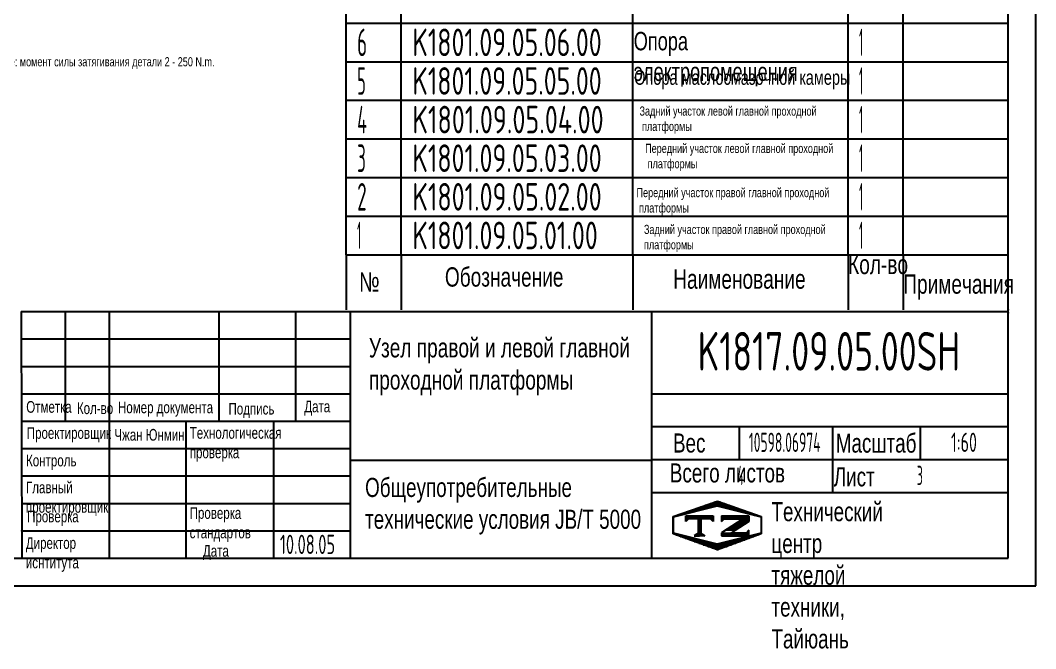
# Model space of a CAD drawing. Header units: millimetres. Extents: x 0 to 25200, y -685 to 17820.
# Drawn here: x 14156 to 25200, y -685 to 6150 of the extents above; entities that cross this region are included whole.
import ezdxf
from ezdxf.enums import TextEntityAlignment as Align

# ---------------------------------------------------------------- set-up
doc = ezdxf.new("R2010")
doc.units = ezdxf.units.MM
doc.header["$LTSCALE"] = 600
doc.linetypes.add('G', pattern=[2, 1.25, -0.25, 0.25, -0.25])
for name, color, linetype in [('01', 7, 'Continuous'), ('02', 1, 'Continuous'), ('05', 4, 'G'), ('11', 3, 'Continuous'), ('THICK', 7, 'Continuous')]:
    doc.layers.add(name, color=color, linetype=linetype)
doc.styles.get("Standard").update_dxf_attribs({"font": 'isocp', "width": 0.707, "bigfont": 'intecad.shx'})

# ---------------------------------------------------------------- blocks, each defined once
blk = doc.blocks.new('*U40')
at = {"layer": '01'}
for points in [[(415, 5), (415, 292)], [(25, 5), (415, 5)]]:
    blk.add_lwpolyline(points, dxfattribs=at)
at = {"layer": '02'}
for points in [[(420, 0), (420, 297)], [(0, 0), (420, 0)]]:
    blk.add_lwpolyline(points, dxfattribs=at)
blk = doc.blocks.new('*U43')
at = {"layer": '01'}
for p, q in [((0, -420), (0, 0)), ((7200, -420), (7200, 0))]:
    blk.add_line(p, q, dxfattribs=at)
at = {"layer": '02'}
for p, q in [((0, 0), (600, 0)), ((600, -420), (600, 0)), ((600, 0), (3120, 0)), ((3120, -420), (3120, 0)), ((3120, 0), (5460, 0)), ((5460, -420), (5460, 0)), ((5460, 0), (6060, 0)), ((6060, -420), (6060, 0)), ((6060, 0), (7200, 0))]:
    blk.add_line(p, q, dxfattribs=at)
blk = doc.blocks.new('*U44')
at = {"layer": '01'}
for p, q in [((0, -420), (0, 0)), ((7200, -420), (7200, 0))]:
    blk.add_line(p, q, dxfattribs=at)
at = {"layer": '02'}
for p, q in [((0, 0), (600, 0)), ((600, -420), (600, 0)), ((600, 0), (3120, 0)), ((3120, -420), (3120, 0)), ((3120, 0), (5460, 0)), ((5460, -420), (5460, 0)), ((5460, 0), (6060, 0)), ((6060, -420), (6060, 0)), ((6060, 0), (7200, 0))]:
    blk.add_line(p, q, dxfattribs=at)
blk = doc.blocks.new('*U45')
at = {"layer": '01'}
for p, q in [((0, -420), (0, 0)), ((7200, -420), (7200, 0))]:
    blk.add_line(p, q, dxfattribs=at)
at = {"layer": '02'}
for p, q in [((0, 0), (600, 0)), ((600, -420), (600, 0)), ((600, 0), (3120, 0)), ((3120, -420), (3120, 0)), ((3120, 0), (5460, 0)), ((5460, -420), (5460, 0)), ((5460, 0), (6060, 0)), ((6060, -420), (6060, 0)), ((6060, 0), (7200, 0))]:
    blk.add_line(p, q, dxfattribs=at)
blk = doc.blocks.new('*U46')
at = {"layer": '01'}
for p, q in [((0, -420), (0, 0)), ((7200, -420), (7200, 0))]:
    blk.add_line(p, q, dxfattribs=at)
at = {"layer": '02'}
for p, q in [((0, 0), (600, 0)), ((600, -420), (600, 0)), ((600, 0), (3120, 0)), ((3120, -420), (3120, 0)), ((3120, 0), (5460, 0)), ((5460, -420), (5460, 0)), ((5460, 0), (6060, 0)), ((6060, -420), (6060, 0)), ((6060, 0), (7200, 0))]:
    blk.add_line(p, q, dxfattribs=at)
blk = doc.blocks.new('*U47')
at = {"layer": '01'}
for p, q in [((0, -420), (0, 0)), ((7200, -420), (7200, 0))]:
    blk.add_line(p, q, dxfattribs=at)
at = {"layer": '02'}
for p, q in [((0, 0), (600, 0)), ((600, -420), (600, 0)), ((600, 0), (3120, 0)), ((3120, -420), (3120, 0)), ((3120, 0), (5460, 0)), ((5460, -420), (5460, 0)), ((5460, 0), (6060, 0)), ((6060, -420), (6060, 0)), ((6060, 0), (7200, 0))]:
    blk.add_line(p, q, dxfattribs=at)
blk = doc.blocks.new('*U48')
at = {"layer": '01'}
for p, q in [((0, -420), (0, 0)), ((7200, -420), (7200, 0))]:
    blk.add_line(p, q, dxfattribs=at)
at = {"layer": '02'}
for p, q in [((0, 0), (600, 0)), ((600, -420), (600, 0)), ((600, 0), (3120, 0)), ((3120, -420), (3120, 0)), ((3120, 0), (5460, 0)), ((5460, -420), (5460, 0)), ((5460, 0), (6060, 0)), ((6060, -420), (6060, 0)), ((6060, 0), (7200, 0))]:
    blk.add_line(p, q, dxfattribs=at)
blk = doc.blocks.new('*U49')
at = {"layer": '01'}
for p, q in [((0, -420), (0, 0)), ((7200, -420), (7200, 0))]:
    blk.add_line(p, q, dxfattribs=at)
at = {"layer": '02'}
for p, q in [((0, 0), (600, 0)), ((600, -420), (600, 0)), ((600, 0), (3120, 0)), ((3120, -420), (3120, 0)), ((3120, 0), (5460, 0)), ((5460, -420), (5460, 0)), ((5460, 0), (6060, 0)), ((6060, -420), (6060, 0)), ((6060, 0), (7200, 0))]:
    blk.add_line(p, q, dxfattribs=at)
blk = doc.blocks.new('*X76')
at = {"color": 0}
for p, q in [((127.06, 7.8), (132.06, 7.8)), ((127.06, 7.5), (132.06, 7.5)), ((127.06, 7.2), (127.32, 7.2)), ((128.3, 5.7), (130.1, 5.7)), ((128.77, 6), (130.57, 6)), ((129.23, 6.3), (131.04, 6.3)), ((129.7, 6.6), (131.51, 6.6)), ((130.16, 6.9), (131.98, 6.9)), ((130.62, 7.2), (132.06, 7.2)), ((127.84, 5.4), (129.64, 5.4))]:
    blk.add_line(p, q, dxfattribs=at)
blk = doc.blocks.new('*X77')
at = {"color": 0}
for p, q in [((127.06, 4.8), (132.06, 4.8)), ((127.06, 4.5), (132.06, 4.5)), ((131.84, 5.1), (132.06, 5.1))]:
    blk.add_line(p, q, dxfattribs=at)
blk = doc.blocks.new('*X75')
at = {"color": 0}
for p, q in [((122.34, 4.5), (123.72, 4.5)), ((122.82, 4.8), (123.24, 4.8))]:
    blk.add_line(p, q, dxfattribs=at)
blk = doc.blocks.new('*X74')
at = {"color": 0}
for p, q in [((120.53, 7.8), (125.53, 7.8)), ((120.53, 7.5), (125.53, 7.5)), ((120.53, 7.2), (120.79, 7.2)), ((125.27, 7.2), (125.53, 7.2))]:
    blk.add_line(p, q, dxfattribs=at)
blk = doc.blocks.new('*X73')
at = {"color": 0}
for p, q in [((122.38, 9.3), (124.32, 9.3)), ((123.24, 9.6), (125.52, 9.6)), ((124.1, 9.9), (128.52, 9.9)), ((124.97, 10.2), (127.67, 10.2)), ((125.83, 10.5), (126.82, 10.5)), ((127.02, 9.6), (129.37, 9.6)), ((128.22, 9.3), (130.22, 9.3)), ((118.22, 7.8), (118.32, 7.8)), ((118.22, 7.5), (118.27, 7.5)), ((118.94, 8.1), (119.52, 8.1)), ((119.8, 8.4), (120.72, 8.4)), ((120.66, 8.7), (121.92, 8.7)), ((121.52, 9), (123.12, 9)), ((129.42, 9), (131.07, 9)), ((130.62, 8.7), (131.92, 8.7)), ((131.82, 8.4), (132.77, 8.4)), ((133.02, 8.1), (133.62, 8.1)), ((134.22, 7.8), (134.32, 7.8)), ((134.27, 7.5), (134.32, 7.5)), ((118.22, 7.2), (118.27, 7.2)), ((118.22, 6.9), (118.27, 6.9)), ((118.22, 6.6), (118.27, 6.6)), ((118.22, 6.3), (118.27, 6.3)), ((118.22, 6), (118.27, 6)), ((118.22, 5.7), (118.27, 5.7)), ((134.27, 7.2), (134.32, 7.2)), ((134.27, 6.9), (134.32, 6.9)), ((134.27, 6.6), (134.32, 6.6)), ((134.27, 6.3), (134.32, 6.3)), ((134.27, 6), (134.32, 6)), ((134.27, 5.7), (134.32, 5.7)), ((118.22, 5.4), (118.27, 5.4)), ((118.22, 5.1), (118.27, 5.1)), ((118.22, 4.8), (118.27, 4.8)), ((118.79, 4.5), (119.42, 4.5)), ((119.61, 4.2), (120.62, 4.2)), ((120.43, 3.9), (121.82, 3.9)), ((130.72, 3.9), (132.14, 3.9)), ((131.92, 4.2), (132.95, 4.2)), ((133.12, 4.5), (133.76, 4.5)), ((134.27, 5.4), (134.32, 5.4)), ((134.27, 5.1), (134.32, 5.1)), ((134.27, 4.8), (134.32, 4.8)), ((121.26, 3.6), (123.02, 3.6)), ((122.08, 3.3), (124.22, 3.3)), ((122.91, 3), (125.42, 3)), ((123.73, 2.7), (128.89, 2.7)), ((124.55, 2.4), (128.07, 2.4)), ((125.38, 2.1), (127.26, 2.1)), ((127.12, 3), (129.7, 3)), ((128.32, 3.3), (130.51, 3.3)), ((129.52, 3.6), (131.32, 3.6)), ((126.2, 1.8), (126.45, 1.8))]:
    blk.add_line(p, q, dxfattribs=at)

msp = doc.modelspace()

# ---------------------------------------------------------------- linework, layer by layer
at = {"layer": '01'}
for p in [(24900, 3000), (24900, 2968.6921)]:
    msp.add_point(p, dxfattribs=at)
at = {"layer": '02', "color": 0}
for p, q in [((17700, 3600), (17700, 3000)), ((17700, 3600), (24900, 3600)), ((18300, 3600), (18300, 3000)), ((20820, 3600), (20820, 3000)), ((23160, 3600), (23160, 3000)), ((23760, 3600), (23760, 3000))]:
    msp.add_line(p, q, dxfattribs=at)
at = {"layer": 'THICK'}
for p, q in [((14164.0086, 2981.9639), (14172.1443, 300)), ((14164.0086, 2981.9639), (24900, 2981.9639)), ((14648.7837, 2980.6704), (14648.7837, 2981.9639)), ((14648.9379, 1789.98), (14648.9379, 2981.9639)), ((15125.7315, 300), (15125.7315, 2981.9639)), ((16317.7155, 1789.98), (16317.7155, 2981.9639)), ((17152.1042, 1789.98), (17152.1042, 2981.9639)), ((17748.0962, 300), (17748.0962, 2981.9639)), ((21026.0521, 300), (21026.0521, 2981.9639)), ((24900, 300), (24900, 2981.9639)), ((14172.1443, 2087.9759), (17748.0962, 2087.9759)), ((21026.0521, 2087.9759), (24900, 2087.9759)), ((14172.1443, 1789.98), (17748.0962, 1789.98)), ((15960.1203, 300), (15960.1203, 1789.98)), ((16913.7074, 300), (16913.7074, 1789.98)), ((21026.0521, 1730.3808), (24900, 1730.3808)), ((21979.6393, 1372.7856), (21979.6393, 1730.3808)), ((22992.8257, 1015.1904), (22992.8257, 1730.3808)), ((23946.4128, 1372.7856), (23946.4128, 1730.3808)), ((17748.0962, 1367.6193), (21026.0521, 1367.6193)), ((21026.0521, 1372.7856), (24900, 1372.7856)), ((21026.0521, 1015.1904), (24900, 1015.1904)), ((14172.1443, 300), (24900, 300))]:
    msp.add_line(p, q, dxfattribs=at)
at = {"layer": 'THICK', "color": 3}
for p, q in [((14172.1443, 2683.9679), (17748.0962, 2683.9679)), ((14172.1443, 2385.9719), (17748.0962, 2385.9719)), ((14172.1443, 1491.984), (17748.0962, 1491.984)), ((14172.1443, 1193.988), (17748.0962, 1193.988)), ((14172.1443, 895.992), (17748.0962, 895.992)), ((21255.6327, 753.3166), (21738.6867, 921.564)), ((21738.6867, 921.564), (22215.4672, 753.3166)), ((21258.7695, 749.5276), (21735.5631, 868.726)), ((21735.5631, 868.726), (22212.3566, 749.5276)), ((21255.6327, 565.9503), (21255.6327, 753.3166)), ((21258.7695, 570.73), (21258.7695, 749.5276)), ((21393.4031, 699.2739), (21393.4031, 758.8731)), ((21393.4031, 758.8731), (21691.3991, 758.8731)), ((21423.2027, 729.0735), (21393.4031, 699.2739)), ((21661.5995, 729.0735), (21423.2027, 729.0735)), ((21529.36, 729.3581), (21529.36, 565.8905)), ((21542.397, 729.3581), (21542.397, 565.8905)), ((21557.2964, 729.3581), (21557.2964, 565.8905)), ((21691.3991, 699.2739), (21661.5995, 729.0735)), ((21691.3991, 758.8731), (21691.3991, 699.2739)), ((21782.6497, 758.8731), (21782.6497, 699.2739)), ((21782.6497, 758.8731), (22080.6457, 758.8731)), ((21782.6497, 699.2739), (21812.4493, 729.0735)), ((22017.3151, 729.0735), (21782.6497, 577.2424)), ((21812.4493, 729.0735), (22017.3151, 729.0735)), ((22080.6376, 699.8431), (21927.9703, 602.1361)), ((22080.6457, 758.8731), (22080.6457, 699.2739)), ((22212.3566, 749.5276), (22212.3566, 570.73)), ((22215.4672, 753.3166), (22215.4672, 565.9503)), ((14172.1443, 597.996), (17748.0962, 597.996)), ((21738.6867, 390.0553), (21255.6327, 565.9503)), ((21735.5631, 451.5316), (21258.7695, 570.73)), ((21542.397, 579.5128), (21484.6619, 543.1867)), ((21542.397, 579.5128), (21600.1322, 543.1867)), ((22212.3566, 570.73), (21735.5631, 451.5316)), ((22215.4672, 565.9503), (21738.6867, 390.0553)), ((21782.6497, 577.2424), (21782.6497, 543.1867)), ((21927.9703, 602.1361), (21882.4237, 572.9863)), ((22050.838, 572.9863), (21882.4237, 572.9863)), ((22080.6376, 602.7859), (22050.838, 572.9863)), ((22080.6376, 543.1867), (22080.6376, 602.7859)), ((21484.6619, 543.1867), (21542.397, 543.1867)), ((21600.1322, 543.1867), (21542.397, 543.1867)), ((21782.6497, 543.1867), (22080.6376, 543.1867))]:
    msp.add_line(p, q, dxfattribs=at)
for p in [(14172.1443, 597.996), (14172.1443, 300)]:
    msp.add_point(p, dxfattribs=at)

# ---------------------------------------------------------------- block references
at = {"layer": '01', "xscale": 60, "yscale": 60, "zscale": 60}
msp.add_blockref('*U40', (0, 0), dxfattribs=at)
at = {"layer": '01'}
for name, p in [('*U49', (17700, 6540)), ('*U48', (17700, 6120)), ('*U47', (17700, 5700)), ('*U46', (17700, 5280)), ('*U45', (17700, 4860)), ('*U44', (17700, 4440)), ('*U43', (17700, 4020))]:
    msp.add_blockref(name, p, dxfattribs=at)
at = {"layer": 'THICK', "color": 3, "xscale": 59.59919818021763, "yscale": 59.59919818020444, "zscale": 59.59919818020832}
for name in ['*X73', '*X74', '*X76', '*X75', '*X77']:
    msp.add_blockref(name, (14209.8381, 285.4384), dxfattribs=at)

# ---------------------------------------------------------------- texts
at = {"layer": '01', "attachment_point": 1}
for s, insert, char_height in [('{\\fArial|b0|i0|c204|p34;Отметка}', (14220.8132, 2008.5738), 127.080576), ('{\\fArial|b0|i0|c204|p34;Кол-во}', (14771.9218, 1993.9553), 127.080576), ('{\\fArial|b0|i0|c204|p34;Номер документа}', (15218.3272, 2003.7338), 127.080576), ('{\\fArial|b0|i0|c204|p34;Подпись}', (16420.3704, 1989.0824), 127.080576), ('{\\fArial|b0|i0|c204|p34;Дата}', (17244.5947, 2013.4467), 127.080576), ('{\\fArial|b0|i0|c204|p34;Проектировщик}', (14226.4055, 1724.7127), 127.080576), ('{\\fArial|b0|i0|c204|p34;\\C3;Чжан Юнмин}', (15179.3309, 1705.1885), 127.080576), ('{\\fArial|b0|i0|c204|p34;Технологическая\\Pпроверка}', (15999.1619, 1725.6682), 127.080576), ('{\\fArial|b0|i0|c204|p34;Вес}', (21254.9772, 1656.3764), 207.564941), ('{\\fArial|b0|i0|c204|p34;Контроль}', (14219.1065, 1425.379), 127.080576), ('{\\fArial|b0|i0|c204|p34;Главный\\Pпроектировщик}', (14217.9811, 1132.8812), 127.080576), ('{\\fArial|b0|i0|c204|p34;Проверка}', (14230.4007, 816.8274), 127.080576), ('{\\fArial|b0|i0|c204|p34;Проверка\\Pстандартов}', (15997.9449, 854.584), 127.080576), ('{\\fArial|b0|i0|c204|p34;Директор\\Pиснтитута}', (14216.0263, 528.0939), 127.080576), ('{\\fArial|b0|i0|c204|p34;Дата}', (16142.3295, 443.154), 127.080576)]:
    msp.add_mtext(s, dxfattribs=dict(at, insert=insert, char_height=char_height))
at = {"layer": '01', "insert": (22326.1686, 909.8538), "char_height": 207.564941, "width": 9.754132, "attachment_point": 1}
msp.add_mtext('{\\fArial|b0|i0|c204|p34;Технический центр\\Pтяжелой техники, Тайюань}', dxfattribs=at)
at = {"layer": '02', "insert": (20828.1038, 6023.7199), "char_height": 200, "width": 4.82405, "attachment_point": 1}
msp.add_mtext('{\\fArial|b0|i0|c204|p34;\\C3;Опора электропомещения}', dxfattribs=at)
at = {"layer": '02', "attachment_point": 1}
for s, insert, char_height in [('{\\fArial|b0|i0|c204|p34;\\C3;Внимание: момент силы затягивания детали 2 - 250\\fArial|b0|i0|c0|p34; N.m.}', (13633.348, 5749.0805), 100), ('{\\fArial|b0|i0|c204|p34;\\C3;Опора маслосмазочной камеры}', (20833.0011, 5608.5514), 160), ('{\\fArial|b0|i0|c204|p34;\\C3;Задний участок левой главной проходной\\P платформы}', (20890.9484, 5212.7799), 100), ('{\\fArial|b0|i0|c204|p34;\\C3;Передний участок левой главной проходной\\P платформы}', (20951.7937, 4806.9623), 100), ('{\\fArial|b0|i0|c204|p34;\\C3;Передний участок правой главной проходной\\P платформы}', (20858.3159, 4326.182), 100), ('{\\fArial|b0|i0|c204|p34;\\C3;Задний участок правой главной проходной\\Pплатформы}', (20939.1524, 3925.5071), 100), ('{\\fArial|b0|i0|c204|p34;\\C0;Кол-во}', (23160, 3600), 210), ('{\\fArial|b0|i0|c204|p34;\\C0;Обозначение}', (18774.2579, 3463.4686), 210), ('{\\fArial|b0|i0|c204|p34;\\C0;Наименование}', (21257.7235, 3440.3507), 210), ('{\\fArial|b0|i0|c204|p34;\\C0;№}', (17841.0301, 3409.5268), 210), ('{\\fArial|b0|i0|c204|p34;\\C0;Примечания}', (23760, 3386.4188), 210), ('{\\fArial|b0|i0|c204|p34;\\C3;Узел правой и левой главной\\Pпроходной платформы}', (17947.5761, 2693.6782), 210)]:
    msp.add_mtext(s, dxfattribs=dict(at, insert=insert, char_height=char_height))
at = {"layer": '05', "char_height": 207.648, "attachment_point": 1}
for s, insert in [('{\\fArial|b0|i0|c204|p34;\\C0;Масштаб}', (23025.5959, 1655.3942)), ('{\\fArial|b0|i0|c204|p34;\\C0;Всего листов}', (21220.6866, 1330.8111)), ('{\\fArial|b0|i0|c204|p34;\\C0;Лист}', (23003.5408, 1288.6436)), ('{\\fArial|b0|i0|c204|p34;\\C0;Общеупотребительные\\Pтехнические условия \\fArial|b0|i0|c0|p34;JB/T 5000}', (17906.0617, 1173.1579))]:
    msp.add_mtext(s, dxfattribs=dict(at, insert=insert))
at = {"layer": '11'}
for s, height, width, p, p2 in [('6', 300, 0.600695, (17820, 5760), (17928.0541, 5760)), ('K1801.09.05.06.00', 300, 0.696244, (18420, 5760), (20479.3387, 5760)), ('1', 300, 0.404, (23280, 5760), (23322.42, 5760)), ('5', 300, 0.527686, (17820, 5340), (17913.6255, 5340)), ('K1801.09.05.05.00', 300, 0.696244, (18420, 5340), (20479.3387, 5340)), ('1', 300, 0.404, (23280, 5340), (23322.42, 5340)), ('4', 300, 0.543846, (17820, 4920), (17926.05, 4920)), ('K1801.09.05.04.00', 300, 0.696352, (18420, 4920), (20500.5487, 4920)), ('1', 300, 0.404, (23280, 4920), (23322.42, 4920)), ('3', 300, 0.527686, (17820, 4500), (17913.6255, 4500)), ('K1801.09.05.03.00', 300, 0.696244, (18420, 4500), (20479.3387, 4500)), ('1', 300, 0.404, (23280, 4500), (23322.42, 4500)), ('2', 300, 0.562593, (17820, 4080), (17922.9645, 4080)), ('K1801.09.05.02.00', 300, 0.696244, (18420, 4080), (20479.3387, 4080)), ('1', 300, 0.404, (23280, 4080), (23322.42, 4080)), ('1', 300, 0.404, (17820, 3660), (17862.42, 3660)), ('K1801.09.05.01.00', 300, 0.696021, (18420, 3660), (20436.9187, 3660)), ('1', 300, 0.404, (23280, 3660), (23322.42, 3660)), ('K1817.09.05.00SH', 420, 0.696133, (21523.4268, 2340), (24376.5732, 2340)), ('10598.06974', 210, 0.526327, (22080, 1455), (22860, 1455)), ('1:60', 210, 0.655288, (24278.895, 1455), (24561.105, 1455)), ('4', 210, 0.543846, (21952.8825, 1095), (22027.1175, 1095)), ('3', 210, 0.527686, (23907.2311, 1095), (23972.7689, 1095)), ('10.08.05', 210, 0.636133, (16980, 345), (17580, 345))]:
    msp.add_text(s, height=height, dxfattribs=dict(at, width=width)).set_placement(p, p2, align=Align.FIT)

doc.saveas('drawing.dxf')
